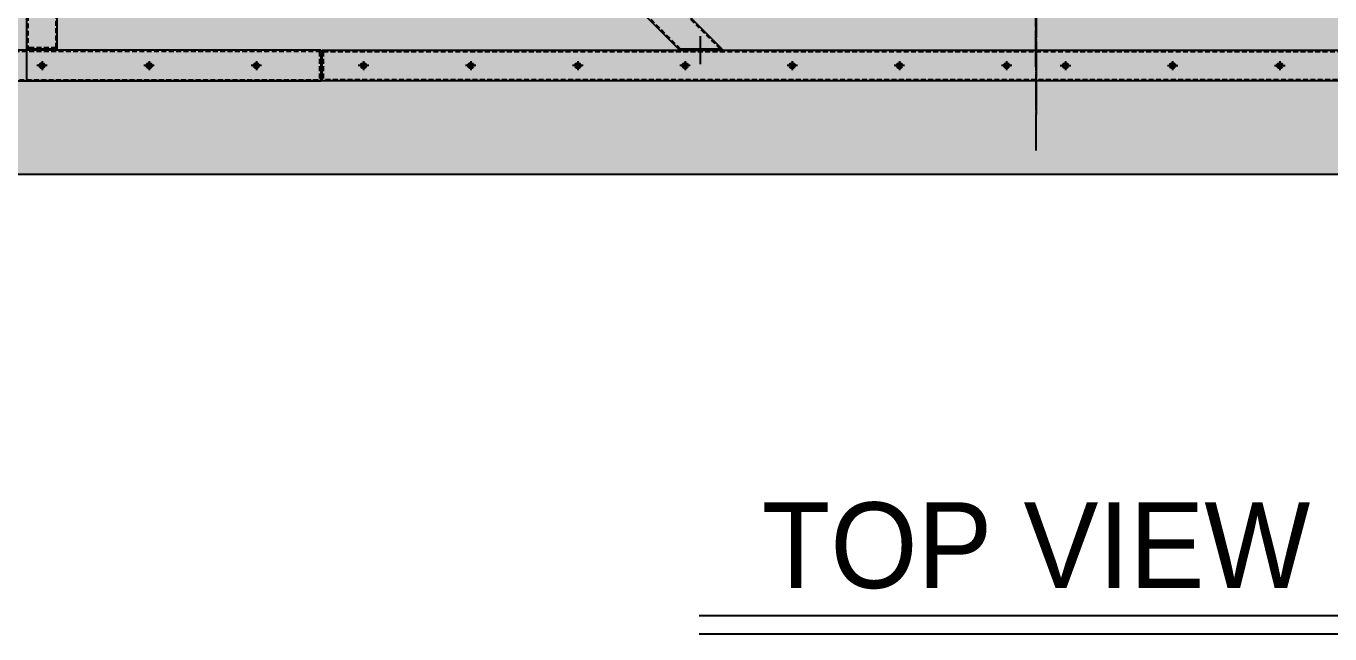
# Model space of a CAD drawing. Header units: millimetres. Extents: x 1038 to 21165, y 665 to 14898.
# Drawn here: x 4727 to 6856, y 9795 to 10788 of the extents above; entities that cross this region are included whole.
import ezdxf
from ezdxf.enums import TextEntityAlignment as Align

# ---------------------------------------------------------------- set-up
doc = ezdxf.new("R2010")
doc.units = ezdxf.units.MM
doc.linetypes.add('CENTER', pattern=[65, 60, -2, 1, -2])
doc.linetypes.add('HIDDEN', pattern=[3, 2, -1])
for name, color, linetype in [('00000. 건축마감', 253, 'Continuous'), ('CENTER', 1, 'CENTER'), ('냉각탑_text', 3, 'Continuous'), ('숨은선', 5, 'HIDDEN')]:
    doc.layers.add(name, color=color, linetype=linetype)
doc.styles.add('돋움', font='Dotum.ttf', dxfattribs={"width": 0.8})

# ---------------------------------------------------------------- blocks, each defined once
blk = doc.blocks.new('A$C386C60FC')
for p, q in [((1632, 50), (0, 50)), ((0, 50), (0, 0)), ((1632, 50), (1632, 0)), ((1632, 50), (1632, 0)), ((0, 0), (1632, 0))]:
    blk.add_line(p, q)
for centre in [(1177, 25), (1177, 25), (1177, 25), (1177, 25), (1177, 25), (1177, 25), (1177, 25), (1177, 25), (1177, 25), (1177, 25), (1177, 25), (1177, 25), (1177, 25), (1177, 25), (1177, 25), (1177, 25), (1177, 25), (1177, 25), (1177, 25), (1177, 25), (1177, 25), (1177, 25), (1177, 25), (1177, 25), (1352, 25), (1352, 25), (1352, 25), (1352, 25), (1352, 25), (1352, 25), (1352, 25), (1352, 25), (1352, 25), (1352, 25), (1352, 25), (1352, 25), (1527, 25), (1527, 25), (1527, 25), (1527, 25), (1527, 25), (1527, 25), (1527, 25), (1527, 25), (1527, 25), (1527, 25), (1527, 25), (1527, 25)]:
    blk.add_circle(centre, 3)
at = {"layer": 'CENTER'}
for p, q in [((1182.6, 25), (1171.3, 25)), ((1182.6, 25), (1171.3, 25)), ((1182.6, 25), (1171.3, 25)), ((1182.6, 25), (1171.3, 25)), ((1182.6, 25), (1171.3, 25)), ((1182.6, 25), (1171.3, 25)), ((1177, 30), (1177, 20)), ((1177, 30), (1177, 20)), ((1177, 30), (1177, 20)), ((1177, 30), (1177, 20)), ((1177, 30), (1177, 20)), ((1177, 30), (1177, 20)), ((1177, 30), (1177, 20)), ((1177, 30), (1177, 20)), ((1177, 30), (1177, 20)), ((1177, 30), (1177, 20)), ((1177, 30), (1177, 20)), ((1177, 30), (1177, 20)), ((1177, 30), (1177, 20)), ((1177, 30), (1177, 20)), ((1177, 30), (1177, 20)), ((1177, 30), (1177, 20)), ((1177, 30), (1177, 20)), ((1177, 30), (1177, 20)), ((1177, 30), (1177, 20)), ((1177, 30), (1177, 20)), ((1177, 30), (1177, 20)), ((1177, 30), (1177, 20)), ((1177, 30), (1177, 20)), ((1177, 30), (1177, 20)), ((1357.6, 25), (1346.3, 25)), ((1357.6, 25), (1346.3, 25)), ((1357.6, 25), (1346.3, 25)), ((1352, 30), (1352, 20)), ((1352, 30), (1352, 20)), ((1352, 30), (1352, 20)), ((1352, 30), (1352, 20)), ((1352, 30), (1352, 20)), ((1352, 30), (1352, 20)), ((1352, 30), (1352, 20)), ((1352, 30), (1352, 20)), ((1352, 30), (1352, 20)), ((1352, 30), (1352, 20)), ((1352, 30), (1352, 20)), ((1352, 30), (1352, 20)), ((1532.6, 25), (1521.3, 25)), ((1532.6, 25), (1521.3, 25)), ((1532.6, 25), (1521.3, 25)), ((1527, 30), (1527, 20)), ((1527, 30), (1527, 20)), ((1527, 30), (1527, 20)), ((1527, 30), (1527, 20)), ((1527, 30), (1527, 20)), ((1527, 30), (1527, 20)), ((1527, 30), (1527, 20)), ((1527, 30), (1527, 20)), ((1527, 30), (1527, 20)), ((1527, 30), (1527, 20)), ((1527, 30), (1527, 20)), ((1527, 30), (1527, 20))]:
    blk.add_line(p, q, dxfattribs=at)
at = {"layer": '숨은선', "ltscale": 4}
for p, q in [((1632, 48), (0, 48)), ((2, 48), (2, 2)), ((1630, 48), (1630, 2)), ((0, 2), (1632, 2))]:
    blk.add_line(p, q, dxfattribs=at)
blk = doc.blocks.new('A$C4F062CD0')
for p, q in [((0, 50), (0, 0)), ((0, 50), (2332, 50)), ((0, 50), (0, 0)), ((0, 50), (0, 0)), ((0, 50), (0, 0)), ((0, 50), (2332, 50)), ((0, 50), (0, 0)), ((0, 50), (0, 0)), ((2332, 0), (0, 0)), ((2332, 0), (0, 0))]:
    blk.add_line(p, q)
for centre in [(68, 25), (68, 25), (68, 25), (68, 25), (68, 25), (68, 25), (68, 25), (68, 25), (68, 25), (68, 25), (68, 25), (68, 25), (243, 25), (243, 25), (243, 25), (243, 25), (243, 25), (243, 25), (243, 25), (243, 25), (243, 25), (243, 25), (243, 25), (243, 25), (418, 25), (418, 25), (418, 25), (418, 25), (418, 25), (418, 25), (418, 25), (418, 25), (418, 25), (418, 25), (418, 25), (418, 25), (593, 25), (593, 25), (593, 25), (593, 25), (593, 25), (593, 25), (593, 25), (593, 25), (593, 25), (593, 25), (593, 25), (593, 25), (768, 25), (768, 25), (768, 25), (768, 25), (768, 25), (768, 25), (768, 25), (768, 25), (768, 25), (768, 25), (768, 25), (768, 25), (943, 25), (943, 25), (943, 25), (943, 25), (943, 25), (943, 25), (943, 25), (943, 25), (943, 25), (943, 25), (943, 25), (943, 25), (1118, 25), (1118, 25), (1118, 25), (1118, 25), (1118, 25), (1118, 25), (1118, 25), (1118, 25), (1118, 25), (1118, 25), (1118, 25), (1118, 25), (1214, 25), (1214, 25), (1214, 25), (1214, 25), (1214, 25), (1214, 25), (1214, 25), (1214, 25), (1214, 25), (1214, 25), (1214, 25), (1214, 25), (1389, 25), (1389, 25), (1389, 25), (1389, 25), (1389, 25), (1389, 25), (1389, 25), (1389, 25), (1389, 25), (1389, 25), (1389, 25), (1389, 25), (1564, 25), (1564, 25), (1564, 25), (1564, 25), (1564, 25), (1564, 25), (1564, 25), (1564, 25), (1564, 25), (1564, 25), (1564, 25), (1564, 25)]:
    blk.add_circle(centre, 3)
at = {"layer": 'CENTER'}
for p, q in [((73.6, 25), (62.3, 25)), ((73.6, 25), (62.3, 25)), ((73.6, 25), (62.3, 25)), ((68, 30), (68, 20)), ((68, 30), (68, 20)), ((68, 30), (68, 20)), ((68, 30), (68, 20)), ((68, 30), (68, 20)), ((68, 30), (68, 20)), ((68, 30), (68, 20)), ((68, 30), (68, 20)), ((68, 30), (68, 20)), ((68, 30), (68, 20)), ((68, 30), (68, 20)), ((68, 30), (68, 20)), ((248.6, 25), (237.3, 25)), ((248.6, 25), (237.3, 25)), ((248.6, 25), (237.3, 25)), ((243, 30), (243, 20)), ((243, 30), (243, 20)), ((243, 30), (243, 20)), ((243, 30), (243, 20)), ((243, 30), (243, 20)), ((243, 30), (243, 20)), ((243, 30), (243, 20)), ((243, 30), (243, 20)), ((243, 30), (243, 20)), ((243, 30), (243, 20)), ((243, 30), (243, 20)), ((243, 30), (243, 20)), ((423.6, 25), (412.3, 25)), ((423.6, 25), (412.3, 25)), ((423.6, 25), (412.3, 25)), ((418, 30), (418, 20)), ((418, 30), (418, 20)), ((418, 30), (418, 20)), ((418, 30), (418, 20)), ((418, 30), (418, 20)), ((418, 30), (418, 20)), ((418, 30), (418, 20)), ((418, 30), (418, 20)), ((418, 30), (418, 20)), ((418, 30), (418, 20)), ((418, 30), (418, 20)), ((418, 30), (418, 20)), ((598.6, 25), (587.3, 25)), ((598.6, 25), (587.3, 25)), ((598.6, 25), (587.3, 25)), ((593, 30), (593, 20)), ((593, 30), (593, 20)), ((593, 30), (593, 20)), ((593, 30), (593, 20)), ((593, 30), (593, 20)), ((593, 30), (593, 20)), ((593, 30), (593, 20)), ((593, 30), (593, 20)), ((593, 30), (593, 20)), ((593, 30), (593, 20)), ((593, 30), (593, 20)), ((593, 30), (593, 20)), ((773.6, 25), (762.3, 25)), ((773.6, 25), (762.3, 25)), ((773.6, 25), (762.3, 25)), ((768, 30), (768, 20)), ((768, 30), (768, 20)), ((768, 30), (768, 20)), ((768, 30), (768, 20)), ((768, 30), (768, 20)), ((768, 30), (768, 20)), ((768, 30), (768, 20)), ((768, 30), (768, 20)), ((768, 30), (768, 20)), ((768, 30), (768, 20)), ((768, 30), (768, 20)), ((768, 30), (768, 20)), ((948.6, 25), (937.3, 25)), ((948.6, 25), (937.3, 25)), ((948.6, 25), (937.3, 25)), ((943, 30), (943, 20)), ((943, 30), (943, 20)), ((943, 30), (943, 20)), ((943, 30), (943, 20)), ((943, 30), (943, 20)), ((943, 30), (943, 20)), ((943, 30), (943, 20)), ((943, 30), (943, 20)), ((943, 30), (943, 20)), ((943, 30), (943, 20)), ((943, 30), (943, 20)), ((943, 30), (943, 20)), ((1123.6, 25), (1112.3, 25)), ((1123.6, 25), (1112.3, 25)), ((1123.6, 25), (1112.3, 25)), ((1118, 30), (1118, 20)), ((1118, 30), (1118, 20)), ((1118, 30), (1118, 20)), ((1118, 30), (1118, 20)), ((1118, 30), (1118, 20)), ((1118, 30), (1118, 20)), ((1118, 30), (1118, 20)), ((1118, 30), (1118, 20)), ((1118, 30), (1118, 20)), ((1118, 30), (1118, 20)), ((1118, 30), (1118, 20)), ((1118, 30), (1118, 20)), ((1208.4, 25), (1219.7, 25)), ((1208.4, 25), (1219.7, 25)), ((1208.4, 25), (1219.7, 25)), ((1214, 30), (1214, 20)), ((1214, 30), (1214, 20)), ((1214, 30), (1214, 20)), ((1214, 30), (1214, 20)), ((1214, 30), (1214, 20)), ((1214, 30), (1214, 20)), ((1214, 30), (1214, 20)), ((1214, 30), (1214, 20)), ((1214, 30), (1214, 20)), ((1214, 30), (1214, 20)), ((1214, 30), (1214, 20)), ((1214, 30), (1214, 20)), ((1383.4, 25), (1394.7, 25)), ((1383.4, 25), (1394.7, 25)), ((1383.4, 25), (1394.7, 25)), ((1389, 30), (1389, 20)), ((1389, 30), (1389, 20)), ((1389, 30), (1389, 20)), ((1389, 30), (1389, 20)), ((1389, 30), (1389, 20)), ((1389, 30), (1389, 20)), ((1389, 30), (1389, 20)), ((1389, 30), (1389, 20)), ((1389, 30), (1389, 20)), ((1389, 30), (1389, 20)), ((1389, 30), (1389, 20)), ((1389, 30), (1389, 20)), ((1558.4, 25), (1569.7, 25)), ((1558.4, 25), (1569.7, 25)), ((1558.4, 25), (1569.7, 25)), ((1564, 30), (1564, 20)), ((1564, 30), (1564, 20)), ((1564, 30), (1564, 20)), ((1564, 30), (1564, 20)), ((1564, 30), (1564, 20)), ((1564, 30), (1564, 20)), ((1564, 30), (1564, 20)), ((1564, 30), (1564, 20)), ((1564, 30), (1564, 20)), ((1564, 30), (1564, 20)), ((1564, 30), (1564, 20)), ((1564, 30), (1564, 20))]:
    blk.add_line(p, q, dxfattribs=at)
at = {"layer": '숨은선', "ltscale": 4}
for p, q in [((2, 48), (2330, 48)), ((2, 48), (2, 2)), ((2, 48), (2330, 48)), ((2, 48), (2, 2)), ((2330, 2), (2, 2)), ((2330, 2), (2, 2))]:
    blk.add_line(p, q, dxfattribs=at)
blk = doc.blocks.new('A$C034A1E7C')
for p, q in [((0, 54.9), (0, 1453.9)), ((0, 54.9), (0, 1453.9)), ((0, 54.9), (0, 1453.9)), ((0, 54.9), (0, 1453.9)), ((0, 54.9), (0, 1453.9)), ((3296, 54.9), (0, 54.9)), ((3296, 54.9), (0, 54.9)), ((3296, 54.9), (0, 54.9)), ((3296, 54.9), (0, 54.9))]:
    blk.add_line(p, q)
for centre in [(25, 79.9), (25, 79.9), (25, 79.9), (25, 79.9), (200, 79.9), (200, 79.9), (200, 79.9), (200, 79.9), (375, 79.9), (375, 79.9), (375, 79.9), (375, 79.9), (550, 79.9), (550, 79.9), (550, 79.9), (550, 79.9), (725, 79.9), (725, 79.9), (725, 79.9), (725, 79.9), (900, 79.9), (900, 79.9), (900, 79.9), (900, 79.9), (1075, 79.9), (1075, 79.9), (1075, 79.9), (1075, 79.9), (1250, 79.9), (1250, 79.9), (1250, 79.9), (1250, 79.9), (1425, 79.9), (1425, 79.9), (1425, 79.9), (1425, 79.9), (1600, 79.9), (1600, 79.9), (1600, 79.9), (1600, 79.9), (1696, 79.9), (1696, 79.9), (1696, 79.9), (1696, 79.9), (1871, 79.9), (1871, 79.9), (1871, 79.9), (1871, 79.9), (2046, 79.9), (2046, 79.9), (2046, 79.9), (2046, 79.9)]:
    blk.add_circle(centre, 4.5)
at = {"layer": 'CENTER'}
for p, q in [((1648, 1550.1), (1648, 0)), ((1648, 1550.1), (1648, 0)), ((1648, 1550.1), (1648, 0)), ((25, 87.4), (25, 72.4)), ((25, 87.4), (25, 72.4)), ((25, 87.4), (25, 72.4)), ((25, 87.4), (25, 72.4)), ((200, 87.4), (200, 72.4)), ((200, 87.4), (200, 72.4)), ((200, 87.4), (200, 72.4)), ((200, 87.4), (200, 72.4)), ((375, 87.4), (375, 72.4)), ((375, 87.4), (375, 72.4)), ((375, 87.4), (375, 72.4)), ((375, 87.4), (375, 72.4)), ((550, 87.4), (550, 72.4)), ((550, 87.4), (550, 72.4)), ((550, 87.4), (550, 72.4)), ((550, 87.4), (550, 72.4)), ((725, 87.4), (725, 72.4)), ((725, 87.4), (725, 72.4)), ((725, 87.4), (725, 72.4)), ((725, 87.4), (725, 72.4)), ((900, 87.4), (900, 72.4)), ((900, 87.4), (900, 72.4)), ((900, 87.4), (900, 72.4)), ((900, 87.4), (900, 72.4)), ((1075, 87.4), (1075, 72.4)), ((1075, 87.4), (1075, 72.4)), ((1075, 87.4), (1075, 72.4)), ((1075, 87.4), (1075, 72.4)), ((1250, 87.4), (1250, 72.4)), ((1250, 87.4), (1250, 72.4)), ((1250, 87.4), (1250, 72.4)), ((1250, 87.4), (1250, 72.4)), ((1425, 87.4), (1425, 72.4)), ((1425, 87.4), (1425, 72.4)), ((1425, 87.4), (1425, 72.4)), ((1425, 87.4), (1425, 72.4)), ((1600, 87.4), (1600, 72.4)), ((1600, 87.4), (1600, 72.4)), ((1600, 87.4), (1600, 72.4)), ((1600, 87.4), (1600, 72.4)), ((1696, 87.4), (1696, 72.4)), ((1696, 87.4), (1696, 72.4)), ((1696, 87.4), (1696, 72.4)), ((1696, 87.4), (1696, 72.4)), ((1871, 87.4), (1871, 72.4)), ((1871, 87.4), (1871, 72.4)), ((1871, 87.4), (1871, 72.4)), ((1871, 87.4), (1871, 72.4)), ((2046, 87.4), (2046, 72.4)), ((2046, 87.4), (2046, 72.4)), ((2046, 87.4), (2046, 72.4)), ((2046, 87.4), (2046, 72.4)), ((33.4, 79.9), (16.4, 79.9)), ((208.4, 79.9), (191.4, 79.9)), ((383.4, 79.9), (366.4, 79.9)), ((558.4, 79.9), (541.4, 79.9)), ((733.4, 79.9), (716.4, 79.9)), ((908.4, 79.9), (891.4, 79.9)), ((1083.4, 79.9), (1066.4, 79.9)), ((1258.4, 79.9), (1241.4, 79.9)), ((1433.4, 79.9), (1416.4, 79.9)), ((1608.4, 79.9), (1591.4, 79.9)), ((1687.6, 79.9), (1704.6, 79.9)), ((1862.6, 79.9), (1879.6, 79.9)), ((2037.6, 79.9), (2054.6, 79.9))]:
    blk.add_line(p, q, dxfattribs=at)
blk = doc.blocks.new('A$C5D064833')
for p, q in [((0, 50), (2696, 50)), ((0, 50), (0, 0)), ((0, 50), (0, 0)), ((2696, 50), (2696, 0)), ((2696, 50), (2696, 0)), ((2696, 50), (2696, 0)), ((0, 0), (2696, 0))]:
    blk.add_line(p, q)
for centre in [(148, 25), (323, 25), (498, 25.1), (673, 25.2), (848, 25), (1023, 25), (1198, 25), (1322, 25), (1374, 25), (1498, 25), (1673, 25), (1848, 25), (2023, 25), (2198, 25), (2373, 25), (2548, 25)]:
    blk.add_circle(centre, 3)
at = {"layer": 'CENTER'}
for p, q in [((155.5, 25), (140.5, 25)), ((155.5, 25), (140.5, 25)), ((155.5, 25), (140.5, 25)), ((155.5, 25), (140.5, 25)), ((148, 33.4), (148, 16.4)), ((330.5, 25), (315.5, 25)), ((330.5, 25), (315.5, 25)), ((330.5, 25), (315.5, 25)), ((330.5, 25), (315.5, 25)), ((323, 33.4), (323, 16.4)), ((505.5, 25.1), (490.5, 25.1)), ((505.5, 25.1), (490.5, 25.1)), ((505.5, 25.1), (490.5, 25.1)), ((505.5, 25.1), (490.5, 25.1)), ((498, 33.5), (498, 16.5)), ((680.5, 25.2), (665.5, 25.2)), ((680.5, 25.2), (665.5, 25.2)), ((680.5, 25.2), (665.5, 25.2)), ((680.5, 25.2), (665.5, 25.2)), ((673, 33.6), (673, 16.6)), ((855.5, 25), (840.5, 25)), ((855.5, 25), (840.5, 25)), ((855.5, 25), (840.5, 25)), ((855.5, 25), (840.5, 25)), ((848, 33.4), (848, 16.4)), ((1030.5, 25), (1015.5, 25)), ((1030.5, 25), (1015.5, 25)), ((1030.5, 25), (1015.5, 25)), ((1030.5, 25), (1015.5, 25)), ((1023, 33.4), (1023, 16.4)), ((1205.5, 25), (1190.5, 25)), ((1205.5, 25), (1190.5, 25)), ((1205.5, 25), (1190.5, 25)), ((1205.5, 25), (1190.5, 25)), ((1198, 33.4), (1198, 16.4)), ((1329.5, 25), (1314.5, 25)), ((1329.5, 25), (1314.5, 25)), ((1329.5, 25), (1314.5, 25)), ((1329.5, 25), (1314.5, 25)), ((1322, 33.4), (1322, 16.4)), ((1366.5, 25), (1381.5, 25)), ((1366.5, 25), (1381.5, 25)), ((1366.5, 25), (1381.5, 25)), ((1366.5, 25), (1381.5, 25)), ((1374, 33.4), (1374, 16.4)), ((1490.5, 25), (1505.5, 25)), ((1490.5, 25), (1505.5, 25)), ((1490.5, 25), (1505.5, 25)), ((1490.5, 25), (1505.5, 25)), ((1498, 33.4), (1498, 16.4)), ((1665.5, 25), (1680.5, 25)), ((1665.5, 25), (1680.5, 25)), ((1665.5, 25), (1680.5, 25)), ((1665.5, 25), (1680.5, 25)), ((1673, 33.4), (1673, 16.4)), ((1840.5, 25), (1855.5, 25)), ((1840.5, 25), (1855.5, 25)), ((1840.5, 25), (1855.5, 25)), ((1840.5, 25), (1855.5, 25)), ((1848, 33.4), (1848, 16.4)), ((2015.5, 25), (2030.5, 25)), ((2015.5, 25), (2030.5, 25)), ((2015.5, 25), (2030.5, 25)), ((2015.5, 25), (2030.5, 25)), ((2023, 33.4), (2023, 16.4)), ((2190.5, 25), (2205.5, 25)), ((2190.5, 25), (2205.5, 25)), ((2190.5, 25), (2205.5, 25)), ((2190.5, 25), (2205.5, 25)), ((2198, 33.4), (2198, 16.4)), ((2365.5, 25), (2380.5, 25)), ((2365.5, 25), (2380.5, 25)), ((2365.5, 25), (2380.5, 25)), ((2365.5, 25), (2380.5, 25)), ((2373, 33.4), (2373, 16.4)), ((2540.5, 25), (2555.5, 25)), ((2540.5, 25), (2555.5, 25)), ((2540.5, 25), (2555.5, 25)), ((2540.5, 25), (2555.5, 25)), ((2548, 33.4), (2548, 16.4))]:
    blk.add_line(p, q, dxfattribs=at)
at = {"layer": '숨은선', "ltscale": 4}
for p, q in [((2, 48), (2694, 48)), ((2, 48), (2, 2)), ((2, 48), (2, 2)), ((2694, 48), (2694, 2)), ((2694, 48), (2694, 2)), ((2694, 48), (2694, 2)), ((2694, 2), (2, 2))]:
    blk.add_line(p, q, dxfattribs=at)
blk = doc.blocks.new('A$C34A92E17')
for p, q in [((24.9, 1110.2), (22.9, 1110.2)), ((22.9, 1110.2), (22.9, 1039.5)), ((24.9, 1039.5), (24.9, 1110.2)), ((1108.3, 24.9), (24.9, 1110.2)), ((24.9, 1039.5), (22.9, 1039.5)), ((1037.5, 24.9), (24.9, 1039.5)), ((1108.3, 24.9), (1037.5, 24.9)), ((1037.5, 24.9), (1037.5, 22.9)), ((1037.5, 22.9), (1108.3, 22.9)), ((1108.3, 24.9), (1108.3, 22.9))]:
    blk.add_line(p, q)
at = {"layer": 'CENTER'}
for p, q in [((0, 1074.8), (45.7, 1074.8)), ((1072.9, 0), (1072.9, 45.7))]:
    blk.add_line(p, q, dxfattribs=at)
at = {"layer": '숨은선', "ltscale": 4}
for p, q in [((1105.4, 24.9), (24.9, 1108.2)), ((1040.4, 24.9), (24.9, 1041.5))]:
    blk.add_line(p, q, dxfattribs=at)
blk = doc.blocks.new('A$C4ED92C1D')
at = {"layer": 'CENTER'}
blk.add_line((1384.9, 0), (1384.9, 2723.3), dxfattribs=at)
blk = doc.blocks.new('A$C4AF420F7')
at = {"layer": 'CENTER'}
blk.add_line((1556.3, 0), (1556.3, 3049.3), dxfattribs=at)

msp = doc.modelspace()

# ---------------------------------------------------------------- hatches: boundary and pattern name
h = msp.add_hatch()
h.set_pattern_fill('AR-CONC', color=8)
h.set_pattern_definition([(50, (-45017.12, 5445.23), (182.18467, -15.9391), [19.05, -209.55]), (355, (-45017.12, 5445.23), (-35.2434, 191.05685), [15.24, -167.6406]), (100.45144, (-45001.94, 5443.9), (146.94125, 175.11775), [16.19, -178.09024]), (46.1842, (-45017.12, 5496.03), (271.079, -42.0423), [28.575, -314.325]), (96.63556, (-44994.53, 5492.52), (237.4041, 247.4261), [24.285, -267.1356]), (351.18415, (-45017.12, 5496.03), (237.4041, 247.4261), [22.86, -251.4597]), (21, (-44991.72, 5483.33), (151.6144, -102.2652), [19.05, -209.55]), (326, (-44991.72, 5483.33), (61.802, 184.18797), [15.24, -167.64]), (71.45144, (-44979.08, 5474.8), (213.4164, 81.92277), [16.19, -178.08994]), (37.5, (-45017.12, 5445.227), (3.0886, 84.55504), [0, -165.608, 0, -170.18, 0, -168.275]), (7.5, (-45017.12, 5445.23), (66.81966, 100.18057), [0, -97.028, 0, -161.798, 0, -64.135]), (327.5, (-45073.76, 5445.23), (135.590595, -5.72874), [0, -63.5, 0, -198.12, 0, -262.89]), (317.5, (-45099.16, 5445.23), (148.12918, 25.4265), [0, -82.55, 0, -131.572, 0, -186.69])])
h.paths.add_polyline_path([(9376.24, 10945.81), (3376.24, 10945.81), (3376.24, 10545.81), (9376.24, 10545.81)])

# ---------------------------------------------------------------- linework, layer by layer
at = {"color": 1}
for p, q in [((5826.24, 9825.14), (6926.24, 9825.14)), ((5826.24, 9795.14), (6926.24, 9795.14))]:
    msp.add_line(p, q, dxfattribs=at)
at = {"layer": '00000. 건축마감'}
msp.add_lwpolyline([(9376.24, 10945.81), (3376.24, 10945.81), (3376.24, 10545.81), (9376.24, 10545.81)], close=True, dxfattribs=at)

# ---------------------------------------------------------------- block references
at = {"color": 7}
for name, p in [('A$C4AF420F7', (4819.91, 10584.69)), ('A$C4ED92C1D', (4991.29, 10721.11)), ('A$C034A1E7C', (4728.24, 10643.37)), ('A$C34A92E17', (4755.33, 10725.41)), ('A$C386C60FC', (3576.24, 10698.31)), ('A$C4F062CD0', (5210.24, 10698.31))]:
    msp.add_blockref(name, p, dxfattribs=at)
at = {"color": 7, "xscale": -1, "rotation": 270}
msp.add_blockref('A$C5D064833', (4728.24, 10750.31), dxfattribs=at)

# ---------------------------------------------------------------- texts
at = {"layer": '냉각탑_text', "style": '돋움'}
msp.add_text('TOP VIEW', height=140, dxfattribs=at).set_placement((6376.24, 9940.01), align=Align.MIDDLE_CENTER)

doc.saveas('drawing.dxf')
